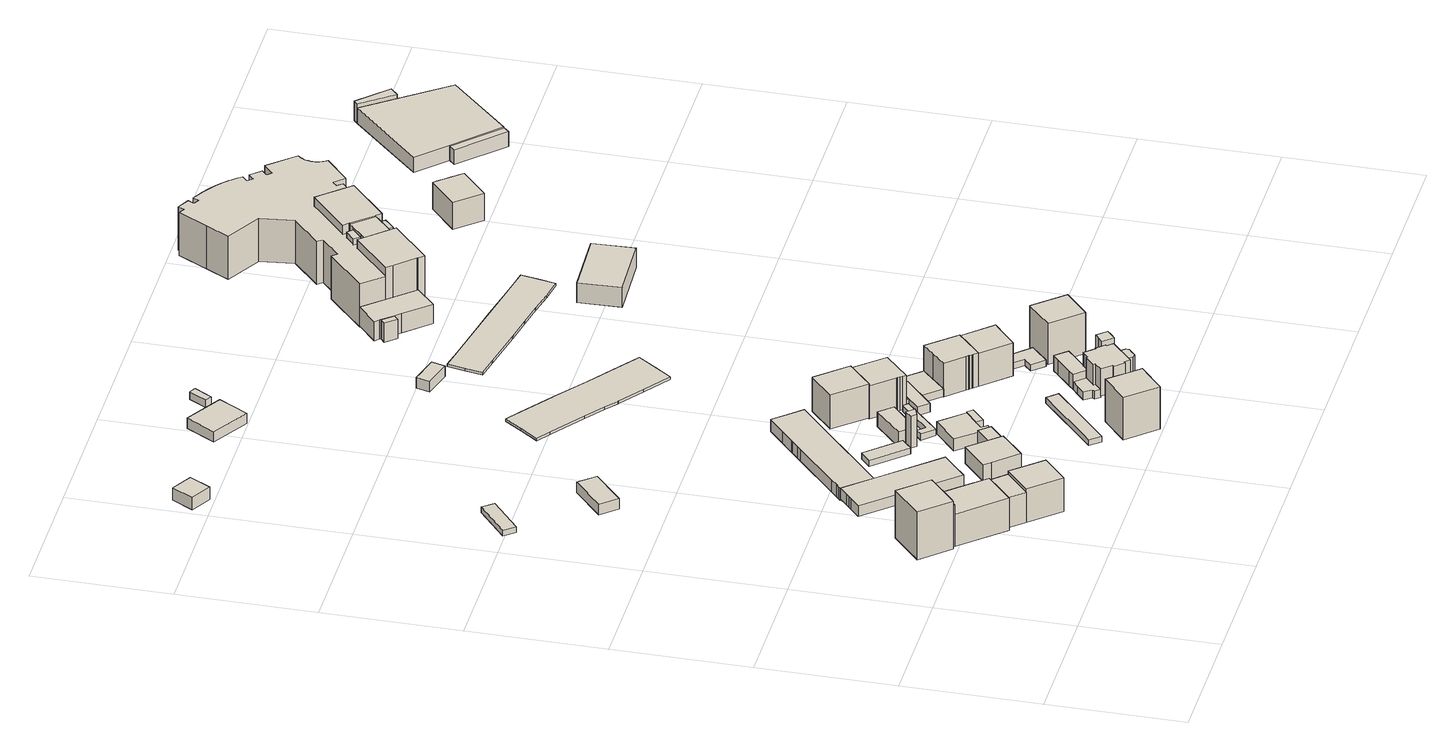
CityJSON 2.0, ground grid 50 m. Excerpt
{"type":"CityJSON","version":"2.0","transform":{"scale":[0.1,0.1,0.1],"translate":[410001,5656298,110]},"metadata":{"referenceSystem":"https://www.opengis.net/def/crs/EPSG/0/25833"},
"CityObjects":{
"building1":{"type":"Building","attributes":{"Gemeindeschluessel":14612000,"Geometrietyp2DReferenz":"3000","function":"31001_9998","roofType":"9999"},"children":["building1-1","building1-2"]},
"building1-1":{"type":"BuildingPart","attributes":{"Dachtyp_tdc":"tdcCutTentRoof","Dachneigung":35.27,"QualitaetDacherkennung":49,"Geometrietyp2DReferenz":"3000","measuredHeight":20.92,"roofType":"9999"},"parents":["building1"],"geometry":[{"type":"Solid","lod":"1","boundaries":[[[[0,1,2,3,4,5]],[[6,7,8,9,10,11]],[[5,7,6,0]],[[4,8,7,5]],[[3,9,8,4]],[[2,10,9,3]],[[1,11,10,2]],[[0,6,11,1]]]]}]},
"building1-2":{"type":"BuildingPart","attributes":{"Dachtyp_tdc":"tdcFreeFormRoof","Dachneigung":67.97,"QualitaetDacherkennung":24,"Geometrietyp2DReferenz":"3000","measuredHeight":17.23,"roofType":"5000"},"parents":["building1"],"geometry":[{"type":"Solid","lod":"1","boundaries":[[[[12,13,14,15,16,17]],[[18,19,20,11,10,9]],[[17,19,18,12]],[[16,20,19,17]],[[15,11,20,16]],[[14,10,11,15]],[[13,9,10,14]],[[12,18,9,13]]]]}]},
"building2":{"type":"Building","attributes":{"Gemeindeschluessel":14612000,"Geometrietyp2DReferenz":"3000","function":"31001_9998","roofType":"9999"},"children":["building2-1","building2-2"]},
"building2-1":{"type":"BuildingPart","attributes":{"Dachtyp_tdc":"tdcFreeFormRoof","Dachneigung":47.35,"QualitaetDacherkennung":6,"Geometrietyp2DReferenz":"3000","measuredHeight":14.04,"roofType":"5000"},"parents":["building2"],"geometry":[{"type":"Solid","lod":"1","boundaries":[[[[21,22,23,24]],[[25,26,27,28]],[[24,26,25,21]],[[23,27,26,24]],[[22,28,27,23]],[[21,25,28,22]]]]}]},
"building2-2":{"type":"BuildingPart","attributes":{"Dachtyp_tdc":"tdcFreeFormRoof","Dachneigung":28.76,"QualitaetDacherkennung":4,"Geometrietyp2DReferenz":"3000","measuredHeight":14.67,"roofType":"5000"},"parents":["building2"],"geometry":[{"type":"Solid","lod":"1","boundaries":[[[[29,30,31,32,33,34,35]],[[20,19,36,28,37,27,38]],[[35,19,20,29]],[[34,36,19,35]],[[33,28,36,34]],[[32,37,28,33]],[[31,27,37,32]],[[30,38,27,31]],[[29,20,38,30]]]]}]},
"building3":{"type":"Building","attributes":{"Dachtyp_tdc":"tdcGableRoof","Gemeindeschluessel":14612000,"Dachneigung":22.93,"QualitaetDacherkennung":73,"Geometrietyp2DReferenz":"3000","measuredHeight":14.71,"function":"31001_9998","roofType":"3100"},"geometry":[{"type":"Solid","lod":"1","boundaries":[[[[39,40,41,42]],[[25,43,44,26]],[[42,43,25,39]],[[41,44,43,42]],[[40,26,44,41]],[[39,25,26,40]]]]}]},
"building4":{"type":"Building","attributes":{"Dachtyp_tdc":"tdcPolyFlatRoof","Gemeindeschluessel":14612000,"Dachneigung":3,"QualitaetDacherkennung":77,"Geometrietyp2DReferenz":"3000","measuredHeight":2.38,"function":"31001_2000","roofType":"2100"},"geometry":[{"type":"Solid","lod":"1","boundaries":[[[[45,46,47,48]],[[49,50,51,52]],[[48,50,49,45]],[[47,51,50,48]],[[46,52,51,47]],[[45,49,52,46]]]]}]},
"building5":{"type":"Building","attributes":{"Gemeindeschluessel":14612000,"Dachneigung":76.96,"Dachorientierung":-41.77,"MittlereTraufHoehe":117.39,"QualitaetDacherkennung":95,"ObjektHoehe":4.84,"BodenHoehe":113.44,"Geometrietyp2DReferenz":"3000","AbsoluteHoehe":118.29,"Dachflaeche":524.79,"measuredHeight":4.84,"function":"31001_9998","roofType":"3100","storeysAboveGround":2},"geometry":[{"type":"Solid","lod":"1","boundaries":[[[[53,54,55,56,57,58,59,60,61]],[[62,63,64,65,66,67,68,69,70]],[[61,63,62,53]],[[60,64,63,61]],[[59,65,64,60]],[[58,66,65,59]],[[57,67,66,58]],[[56,68,67,57]],[[55,69,68,56]],[[54,70,69,55]],[[53,62,70,54]]]]}]},
"building6":{"type":"Building","attributes":{"Dachtyp_tdc":"tdcPolyFlatRoof","Gemeindeschluessel":14612000,"Dachneigung":4.67,"QualitaetDacherkennung":88,"Geometrietyp2DReferenz":"3000","measuredHeight":4.4,"function":"31001_2000","roofType":"2100"},"geometry":[{"type":"Solid","lod":"1","boundaries":[[[[71,72,73,74]],[[75,76,77,78]],[[74,76,75,71]],[[73,77,76,74]],[[72,78,77,73]],[[71,75,78,72]]]]}]},
"building7":{"type":"Building","attributes":{"Dachtyp_tdc":"tdcPolyFlatRoof","Gemeindeschluessel":14612000,"Dachneigung":0,"QualitaetDacherkennung":84,"Geometrietyp2DReferenz":"3000","measuredHeight":4.87,"function":"31001_2000","roofType":"1000"},"geometry":[{"type":"Solid","lod":"1","boundaries":[[[[79,80,81,82]],[[83,84,85,86]],[[82,84,83,79]],[[81,85,84,82]],[[80,86,85,81]],[[79,83,86,80]]]]}]},
"building8":{"type":"Building","attributes":{"Gemeindeschluessel":14612000,"Geometrietyp2DReferenz":"3000","function":"31001_9998","roofType":"9999"},"children":["building8-1","building8-2","building8-3"]},
"building8-1":{"type":"BuildingPart","attributes":{"Dachtyp_tdc":"tdcPolyFlatRoof","Dachneigung":0,"QualitaetDacherkennung":25,"Geometrietyp2DReferenz":"3000","measuredHeight":3,"roofType":"1000"},"parents":["building8"],"geometry":[{"type":"Solid","lod":"1","boundaries":[[[[87,88,89,90]],[[91,92,93,94]],[[90,92,91,87]],[[89,93,92,90]],[[88,94,93,89]],[[87,91,94,88]]]]}]},
"building8-2":{"type":"BuildingPart","attributes":{"Dachtyp_tdc":"tdcPolyFlatRoof","Dachneigung":5.99,"QualitaetDacherkennung":75,"Geometrietyp2DReferenz":"3000","measuredHeight":5.83,"roofType":"2100"},"parents":["building8"],"geometry":[{"type":"Solid","lod":"1","boundaries":[[[[95,96,97,98,99]],[[100,91,94,101,102]],[[99,91,100,95]],[[98,94,91,99]],[[97,101,94,98]],[[96,102,101,97]],[[95,100,102,96]]]]}]},
"building8-3":{"type":"BuildingPart","attributes":{"Dachtyp_tdc":"tdcPolyFlatRoof","Dachneigung":0,"QualitaetDacherkennung":82,"Geometrietyp2DReferenz":"3000","measuredHeight":6.6,"roofType":"1000"},"parents":["building8"],"geometry":[{"type":"Solid","lod":"1","boundaries":[[[[103,104,105,106,107,108,109]],[[110,111,93,92,112,113,114]],[[109,111,110,103]],[[108,93,111,109]],[[107,92,93,108]],[[106,112,92,107]],[[105,113,112,106]],[[104,114,113,105]],[[103,110,114,104]]]]}]},
"building9":{"type":"Building","attributes":{"Gemeindeschluessel":14612000,"Dachneigung":77.14,"Dachorientierung":-131.76,"MittlereTraufHoehe":117.03,"QualitaetDacherkennung":99,"ObjektHoehe":5.57,"BodenHoehe":112.71,"Geometrietyp2DReferenz":"3000","AbsoluteHoehe":118.29,"Dachflaeche":642.97,"measuredHeight":5.57,"function":"31001_9998","roofType":"3100","storeysAboveGround":2},"geometry":[{"type":"Solid","lod":"1","boundaries":[[[[57,115,116,117,118,119,120,121,122,123,124,125,58,126]],[[127,128,129,130,131,132,133,134,135,136,137,138,139,140]],[[126,128,127,57]],[[58,129,128,126]],[[125,130,129,58]],[[124,131,130,125]],[[123,132,131,124]],[[122,133,132,123]],[[121,134,133,122]],[[120,135,134,121]],[[119,136,135,120]],[[118,137,136,119]],[[117,138,137,118]],[[116,139,138,117]],[[115,140,139,116]],[[57,127,140,115]]]]}]},
"building10":{"type":"Building","attributes":{"Gemeindeschluessel":14612000,"Dachneigung":90,"Dachorientierung":0,"MittlereTraufHoehe":115.96,"QualitaetDacherkennung":100,"ObjektHoehe":2.44,"BodenHoehe":113.51,"Geometrietyp2DReferenz":"3000","AbsoluteHoehe":115.96,"Dachflaeche":83.87,"measuredHeight":2.44,"function":"31001_9998","roofType":"1000","storeysAboveGround":1},"geometry":[{"type":"Solid","lod":"1","boundaries":[[[[141,142,143,144]],[[145,146,147,148]],[[144,146,145,141]],[[143,147,146,144]],[[142,148,147,143]],[[141,145,148,142]]]]}]},
"building11":{"type":"Building","attributes":{"Gemeindeschluessel":14612000,"Dachneigung":73.17,"Dachorientierung":0,"MittlereTraufHoehe":126.01,"QualitaetDacherkennung":67,"ObjektHoehe":13.09,"BodenHoehe":113.45,"Geometrietyp2DReferenz":"3000","AbsoluteHoehe":126.53,"Dachflaeche":10.89,"measuredHeight":13.09,"function":"31001_9998","roofType":"2100","storeysAboveGround":4},"geometry":[{"type":"Solid","lod":"1","boundaries":[[[[149,150,151,152]],[[153,154,155,156]],[[152,154,153,149]],[[151,155,154,152]],[[150,156,155,151]],[[149,153,156,150]]]]}]},
"building12":{"type":"Building","attributes":{"Dachtyp_tdc":"tdcPolyFlatRoof","Gemeindeschluessel":14612000,"Dachneigung":8.13,"QualitaetDacherkennung":57,"Geometrietyp2DReferenz":"3000","measuredHeight":5.81,"function":"31001_9998","roofType":"2100"},"geometry":[{"type":"Solid","lod":"1","boundaries":[[[[157,158,159,160,161,162,163,164]],[[165,166,167,168,169,170,171,172]],[[164,166,165,157]],[[163,167,166,164]],[[162,168,167,163]],[[161,169,168,162]],[[160,170,169,161]],[[159,171,170,160]],[[158,172,171,159]],[[157,165,172,158]]]]}]},
"building13":{"type":"Building","attributes":{"Dachtyp_tdc":"tdcCutTentRoof","Gemeindeschluessel":14612000,"Dachneigung":33.32,"QualitaetDacherkennung":59,"Geometrietyp2DReferenz":"3000","measuredHeight":18.9,"function":"31001_9998","roofType":"9999"},"geometry":[{"type":"Solid","lod":"1","boundaries":[[[[173,174,175,176,177,178,179]],[[180,181,182,183,184,185,186]],[[179,181,180,173]],[[178,182,181,179]],[[177,183,182,178]],[[176,184,183,177]],[[175,185,184,176]],[[174,186,185,175]],[[173,180,186,174]]]]}]},
"building14":{"type":"Building","attributes":{"Dachtyp_tdc":"tdcPolyFlatRoof","Gemeindeschluessel":14612000,"Dachneigung":5.33,"QualitaetDacherkennung":72,"Geometrietyp2DReferenz":"3000","measuredHeight":6.17,"function":"31001_9998","roofType":"2100"},"geometry":[{"type":"Solid","lod":"1","boundaries":[[[[187,188,189,190]],[[191,192,193,194]],[[190,192,191,187]],[[189,193,192,190]],[[188,194,193,189]],[[187,191,194,188]]]]}]},
"building15":{"type":"Building","attributes":{"Dachtyp_tdc":"tdcGableRoof","Gemeindeschluessel":14612000,"Dachneigung":49.55,"QualitaetDacherkennung":3,"Geometrietyp2DReferenz":"3000","measuredHeight":8.61,"function":"31001_9998","roofType":"3100"},"geometry":[{"type":"Solid","lod":"1","boundaries":[[[[195,196,197,198]],[[199,200,201,202]],[[198,200,199,195]],[[197,201,200,198]],[[196,202,201,197]],[[195,199,202,196]]]]}]},
"building16":{"type":"Building","attributes":{"Gemeindeschluessel":14612000,"Dachneigung":90,"Dachorientierung":0,"MittlereTraufHoehe":115.74,"QualitaetDacherkennung":100,"ObjektHoehe":2.28,"BodenHoehe":113.46,"Geometrietyp2DReferenz":"3000","AbsoluteHoehe":115.74,"Dachflaeche":151,"measuredHeight":2.28,"function":"31001_9998","roofType":"1000","storeysAboveGround":1},"geometry":[{"type":"Solid","lod":"1","boundaries":[[[[203,204,205,206]],[[207,208,209,210]],[[206,208,207,203]],[[205,209,208,206]],[[204,210,209,205]],[[203,207,210,204]]]]}]},
"building17":{"type":"Building","attributes":{"Dachtyp_tdc":"tdcFreeFormRoof","Gemeindeschluessel":14612000,"Dachneigung":52.05,"QualitaetDacherkennung":26,"Geometrietyp2DReferenz":"3000","measuredHeight":3.38,"function":"31001_9998","roofType":"5000"},"geometry":[{"type":"Solid","lod":"1","boundaries":[[[[211,212,213,214,215,216,217]],[[218,219,220,221,222,223,224]],[[217,219,218,211]],[[216,220,219,217]],[[215,221,220,216]],[[214,222,221,215]],[[213,223,222,214]],[[212,224,223,213]],[[211,218,224,212]]]]}]},
"building18":{"type":"Building","attributes":{"Dachtyp_tdc":"tdcFreeFormRoof","Gemeindeschluessel":14612000,"Dachneigung":15.82,"QualitaetDacherkennung":19,"Geometrietyp2DReferenz":"3000","measuredHeight":14.46,"function":"31001_9998","roofType":"5000"},"geometry":[{"type":"Solid","lod":"1","boundaries":[[[[225,226,227,228,229]],[[230,231,232,233,234]],[[229,231,230,225]],[[228,232,231,229]],[[227,233,232,228]],[[226,234,233,227]],[[225,230,234,226]]]]}]},
"building19":{"type":"Building","attributes":{"Dachtyp_tdc":"tdcFreeFormRoof","Gemeindeschluessel":14612000,"Dachneigung":14.26,"QualitaetDacherkennung":87,"Geometrietyp2DReferenz":"3000","measuredHeight":4.85,"function":"31001_2000","roofType":"5000"},"geometry":[{"type":"Solid","lod":"1","boundaries":[[[[235,236,237,238,239]],[[240,241,242,243,244]],[[239,241,240,235]],[[238,242,241,239]],[[237,243,242,238]],[[236,244,243,237]],[[235,240,244,236]]]]}]},
"building20":{"type":"Building","attributes":{"Gemeindeschluessel":14612000,"Dachneigung":84.43,"Dachorientierung":0,"MittlereTraufHoehe":116.51,"QualitaetDacherkennung":99,"ObjektHoehe":3.74,"BodenHoehe":113,"Geometrietyp2DReferenz":"3000","AbsoluteHoehe":116.74,"Dachflaeche":73.06,"measuredHeight":3.74,"function":"31001_9998","roofType":"2100","storeysAboveGround":1},"geometry":[{"type":"Solid","lod":"1","boundaries":[[[[245,246,247,248]],[[249,250,251,252]],[[248,250,249,245]],[[247,251,250,248]],[[246,252,251,247]],[[245,249,252,246]]]]}]},
"building21":{"type":"Building","attributes":{"Dachtyp_tdc":"tdcFreeFormRoof","Gemeindeschluessel":14612000,"Dachneigung":34.73,"QualitaetDacherkennung":55,"Geometrietyp2DReferenz":"3000","measuredHeight":15.61,"function":"31001_9998","roofType":"5000"},"geometry":[{"type":"Solid","lod":"1","boundaries":[[[[253,254,255,256,257,258,259,260]],[[261,262,263,264,265,266,267,268]],[[260,262,261,253]],[[259,263,262,260]],[[258,264,263,259]],[[257,265,264,258]],[[256,266,265,257]],[[255,267,266,256]],[[254,268,267,255]],[[253,261,268,254]]]]}]},
"building22":{"type":"Building","attributes":{"Dachtyp_tdc":"tdcPolyFlatRoof","Gemeindeschluessel":14612000,"Dachneigung":3.85,"QualitaetDacherkennung":46,"Geometrietyp2DReferenz":"3000","measuredHeight":2.8,"function":"31001_9998","roofType":"2100"},"geometry":[{"type":"Solid","lod":"1","boundaries":[[[[269,270,271,272,273,274,275,276]],[[277,278,279,280,281,282,283,284]],[[276,278,277,269]],[[275,279,278,276]],[[274,280,279,275]],[[273,281,280,274]],[[272,282,281,273]],[[271,283,282,272]],[[270,284,283,271]],[[269,277,284,270]]]]}]},
"building23":{"type":"Building","attributes":{"BodenHoehe":114.6,"gemHoehe":0,"BauwerkHoehe":1,"Breite":16,"Erfassungsdatum_Objekt":"2021-12-02","Gemeindeschluessel":"14612000","Geometrietyp2DReferenz":"3000","measuredHeight":1,"function":"53001_1800"},"geometry":[{"type":"Solid","lod":"1","boundaries":[[[[285,286,287,288,289,290,291,292,293,294,295,296,297,298,299,300,301,302,303,304]],[[305,306,307,308,309,310,311,312,313,314,315,316,317,318,319,320,321,322,323,324]],[[304,306,305,285]],[[303,307,306,304]],[[302,308,307,303]],[[301,309,308,302]],[[300,310,309,301]],[[299,311,310,300]],[[298,312,311,299]],[[297,313,312,298]],[[296,314,313,297]],[[295,315,314,296]],[[294,316,315,295]],[[293,317,316,294]],[[292,318,317,293]],[[291,319,318,292]],[[290,320,319,291]],[[289,321,320,290]],[[288,322,321,289]],[[287,323,322,288]],[[286,324,323,287]],[[285,305,324,286]]]]}]},
"building24":{"type":"Building","attributes":{"Dachtyp_tdc":"tdcPolyFlatRoof","Gemeindeschluessel":14612000,"Dachneigung":5.67,"QualitaetDacherkennung":30,"Geometrietyp2DReferenz":"3000","measuredHeight":3.87,"function":"31001_9998","roofType":"2100"},"geometry":[{"type":"Solid","lod":"1","boundaries":[[[[325,326,327,328]],[[329,330,331,332]],[[328,330,329,325]],[[327,331,330,328]],[[326,332,331,327]],[[325,329,332,326]]]]}]},
"building25":{"type":"Building","attributes":{"Gemeindeschluessel":14612000,"Geometrietyp2DReferenz":"3000","function":"31001_9998","roofType":"9999"},"children":["building25-1","building25-2"]},
"building25-1":{"type":"BuildingPart","attributes":{"Dachtyp_tdc":"tdcFreeFormRoof","Dachneigung":29.24,"QualitaetDacherkennung":47,"Geometrietyp2DReferenz":"3000","measuredHeight":10.91,"roofType":"5000"},"parents":["building25"],"geometry":[{"type":"Solid","lod":"1","boundaries":[[[[333,334,335,334,336,337,338,339,340,341]],[[342,343,344,345,346,347,348,349,350,349]],[[341,343,342,333]],[[340,344,343,341]],[[339,345,344,340]],[[338,346,345,339]],[[337,347,346,338]],[[336,348,347,337]],[[348,336,334,349]],[[333,342,349,334]]]]}]},
"building25-2":{"type":"BuildingPart","attributes":{"Dachtyp_tdc":"tdcTentRoof","Dachneigung":29.69,"QualitaetDacherkennung":67,"Geometrietyp2DReferenz":"3000","measuredHeight":12.63,"roofType":"3500"},"parents":["building25"],"geometry":[{"type":"Solid","lod":"1","boundaries":[[[[351,352,353,354,355,356,357,358,359,360,361,362,363,364,365,366,367,368,369,370]],[[371,372,373,374,375,376,377,378,379,380,381,382,383,384,385,350,347,386,387,388]],[[370,372,371,351]],[[369,373,372,370]],[[368,374,373,369]],[[367,375,374,368]],[[366,376,375,367]],[[365,377,376,366]],[[364,378,377,365]],[[363,379,378,364]],[[362,380,379,363]],[[361,381,380,362]],[[360,382,381,361]],[[359,383,382,360]],[[358,384,383,359]],[[357,385,384,358]],[[356,350,385,357]],[[355,347,350,356]],[[354,386,347,355]],[[353,387,386,354]],[[352,388,387,353]],[[351,371,388,352]]]]}]},
"building26":{"type":"Building","attributes":{"Gemeindeschluessel":14612000,"Geometrietyp2DReferenz":"3000","function":"31001_9998","roofType":"9999"},"children":["building26-1","building26-2","building26-3"]},
"building26-1":{"type":"BuildingPart","attributes":{"Dachtyp_tdc":"tdcPolyFlatRoof","Dachneigung":0,"QualitaetDacherkennung":44,"Geometrietyp2DReferenz":"3000","measuredHeight":6.05,"roofType":"1000"},"parents":["building26"],"geometry":[{"type":"Solid","lod":"1","boundaries":[[[[389,390,391,392,393,394,395,396,397]],[[398,399,400,401,402,403,404,405,406]],[[397,399,398,389]],[[396,400,399,397]],[[395,401,400,396]],[[394,402,401,395]],[[393,403,402,394]],[[392,404,403,393]],[[391,405,404,392]],[[390,406,405,391]],[[389,398,406,390]]]]}]},
"building26-2":{"type":"BuildingPart","attributes":{"Dachtyp_tdc":"tdcPolyFlatRoof","Dachneigung":0,"QualitaetDacherkennung":0,"Geometrietyp2DReferenz":"3000","measuredHeight":3,"roofType":"9999"},"parents":["building26"],"geometry":[{"type":"Solid","lod":"1","boundaries":[[[[407,408,409,410]],[[399,398,411,412]],[[410,398,399,407]],[[409,411,398,410]],[[408,412,411,409]],[[407,399,412,408]]]]}]},
"building26-3":{"type":"BuildingPart","attributes":{"Dachtyp_tdc":"tdcPolyFlatRoof","Dachneigung":4.83,"QualitaetDacherkennung":68,"Geometrietyp2DReferenz":"3000","measuredHeight":3.43,"roofType":"2100"},"parents":["building26"],"geometry":[{"type":"Solid","lod":"1","boundaries":[[[[413,414,415,416,417,418,419,420,421]],[[402,422,423,424,425,426,427,428,403]],[[421,422,402,413]],[[420,423,422,421]],[[419,424,423,420]],[[418,425,424,419]],[[417,426,425,418]],[[416,427,426,417]],[[415,428,427,416]],[[414,403,428,415]],[[413,402,403,414]]]]}]},
"building27":{"type":"Building","attributes":{"Dachtyp_tdc":"tdcGableRoof","Gemeindeschluessel":14612000,"Dachneigung":32.84,"QualitaetDacherkennung":50,"Geometrietyp2DReferenz":"3000","measuredHeight":15.53,"function":"31001_9998","roofType":"3100"},"geometry":[{"type":"Solid","lod":"1","boundaries":[[[[429,430,431,432,433,434,435,436,437,438,439]],[[440,441,442,443,444,445,446,447,448,449,450]],[[439,441,440,429]],[[438,442,441,439]],[[437,443,442,438]],[[436,444,443,437]],[[435,445,444,436]],[[434,446,445,435]],[[433,447,446,434]],[[432,448,447,433]],[[431,449,448,432]],[[430,450,449,431]],[[429,440,450,430]]]]}]},
"building28":{"type":"Building","attributes":{"Dachtyp_tdc":"tdcPolyFlatRoof","Gemeindeschluessel":14612000,"Dachneigung":0,"QualitaetDacherkennung":74,"Geometrietyp2DReferenz":"3000","measuredHeight":3.01,"function":"31001_2000","roofType":"1000"},"geometry":[{"type":"Solid","lod":"1","boundaries":[[[[451,452,453,454]],[[455,456,457,458]],[[454,456,455,451]],[[453,457,456,454]],[[452,458,457,453]],[[451,455,458,452]]]]}]},
"building29":{"type":"Building","attributes":{"Dachtyp_tdc":"tdcGableRoof","Gemeindeschluessel":14612000,"Dachneigung":29.93,"QualitaetDacherkennung":51,"Geometrietyp2DReferenz":"3000","measuredHeight":15.37,"function":"31001_9998","roofType":"3100"},"geometry":[{"type":"Solid","lod":"1","boundaries":[[[[459,460,461,462,463,464,465]],[[466,447,467,468,469,470,449]],[[465,447,466,459]],[[464,467,447,465]],[[463,468,467,464]],[[462,469,468,463]],[[461,470,469,462]],[[460,449,470,461]],[[459,466,449,460]]]]}]},
"building30":{"type":"Building","attributes":{"Gemeindeschluessel":14612000,"Dachneigung":69.9,"Dachorientierung":-41.63,"MittlereTraufHoehe":124.65,"QualitaetDacherkennung":28,"ObjektHoehe":11.62,"BodenHoehe":113.52,"Geometrietyp2DReferenz":"3000","AbsoluteHoehe":125.14,"Dachflaeche":22.69,"measuredHeight":11.62,"function":"31001_9998","roofType":"3100","storeysAboveGround":4},"geometry":[{"type":"Solid","lod":"1","boundaries":[[[[471,472,473,474,475,476,477]],[[478,479,480,481,482,483,484]],[[477,479,478,471]],[[476,480,479,477]],[[475,481,480,476]],[[474,482,481,475]],[[473,483,482,474]],[[472,484,483,473]],[[471,478,484,472]]]]}]},
"building31":{"type":"Building","attributes":{"Gemeindeschluessel":14612000,"Dachneigung":90,"Dachorientierung":0,"MittlereTraufHoehe":116.89,"QualitaetDacherkennung":79,"ObjektHoehe":3.34,"BodenHoehe":113.55,"Geometrietyp2DReferenz":"3000","AbsoluteHoehe":116.89,"Dachflaeche":15.56,"measuredHeight":3.34,"function":"31001_9998","roofType":"1000","storeysAboveGround":1},"geometry":[{"type":"Solid","lod":"1","boundaries":[[[[485,486,487,488,489]],[[484,490,491,492,479]],[[489,490,484,485]],[[488,491,490,489]],[[487,492,491,488]],[[486,479,492,487]],[[485,484,479,486]]]]}]},
"building32":{"type":"Building","attributes":{"Dachtyp_tdc":"tdcPolyFlatRoof","Gemeindeschluessel":14612000,"Dachneigung":8.16,"QualitaetDacherkennung":75,"Geometrietyp2DReferenz":"3000","measuredHeight":4.62,"function":"31001_2000","roofType":"2100"},"geometry":[{"type":"Solid","lod":"1","boundaries":[[[[493,494,495,496,497]],[[498,499,500,501,502]],[[497,499,498,493]],[[496,500,499,497]],[[495,501,500,496]],[[494,502,501,495]],[[493,498,502,494]]]]}]},
"building33":{"type":"Building","attributes":{"Dachtyp_tdc":"tdcPolyFlatRoof","Gemeindeschluessel":14612000,"Dachneigung":0,"QualitaetDacherkennung":75,"Geometrietyp2DReferenz":"3000","measuredHeight":2.48,"function":"31001_9998","roofType":"1000"},"geometry":[{"type":"Solid","lod":"1","boundaries":[[[[503,504,505,506,507,508]],[[509,510,511,512,513,514]],[[508,510,509,503]],[[507,511,510,508]],[[506,512,511,507]],[[505,513,512,506]],[[504,514,513,505]],[[503,509,514,504]]]]}]},
"building34":{"type":"Building","attributes":{"Dachtyp_tdc":"tdcHipRoof","Gemeindeschluessel":14612000,"Dachneigung":32.44,"QualitaetDacherkennung":60,"Geometrietyp2DReferenz":"3000","measuredHeight":18.5,"function":"31001_9998","roofType":"3200"},"geometry":[{"type":"Solid","lod":"1","boundaries":[[[[515,516,517,518,519]],[[520,521,522,523,524]],[[519,521,520,515]],[[518,522,521,519]],[[517,523,522,518]],[[516,524,523,517]],[[515,520,524,516]]]]}]},
"building35":{"type":"Building","attributes":{"Erfassungsdatum_Objekt":"2021-12-02","BodenHoehe":114.7,"gemHoehe":0,"BauwerkHoehe":1,"Breite":13,"Gemeindeschluessel":"14612000","Geometrietyp2DReferenz":"3000","measuredHeight":1,"function":"53001_1800"},"geometry":[{"type":"Solid","lod":"1","boundaries":[[[[525,526,527,528,529,530,531,532,533,534,535,536,537,538,539,540]],[[541,542,543,544,545,546,547,548,549,550,551,552,553,554,555,556]],[[540,542,541,525]],[[539,543,542,540]],[[538,544,543,539]],[[537,545,544,538]],[[536,546,545,537]],[[535,547,546,536]],[[534,548,547,535]],[[533,549,548,534]],[[532,550,549,533]],[[531,551,550,532]],[[530,552,551,531]],[[529,553,552,530]],[[528,554,553,529]],[[527,555,554,528]],[[526,556,555,527]],[[525,541,556,526]]]]}]},
"building36":{"type":"Building","attributes":{"Gemeindeschluessel":14612000,"Geometrietyp2DReferenz":"3000","function":"31001_9998","roofType":"9999"},"children":["building36-1","building36-2"]},
"building36-1":{"type":"BuildingPart","attributes":{"Dachtyp_tdc":"tdcPolyFlatRoof","Dachneigung":0,"QualitaetDacherkennung":74,"Geometrietyp2DReferenz":"3000","measuredHeight":7.63,"roofType":"1000"},"parents":["building36"],"geometry":[{"type":"Solid","lod":"1","boundaries":[[[[557,558,559,560,561,562,563,564,565]],[[566,567,568,569,570,571,572,573,574]],[[565,567,566,557]],[[564,568,567,565]],[[563,569,568,564]],[[562,570,569,563]],[[561,571,570,562]],[[560,572,571,561]],[[559,573,572,560]],[[558,574,573,559]],[[557,566,574,558]]]]}]},
"building36-2":{"type":"BuildingPart","attributes":{"Dachtyp_tdc":"tdcPolyFlatRoof","Dachneigung":0,"QualitaetDacherkennung":37,"Geometrietyp2DReferenz":"3000","measuredHeight":7.65,"roofType":"1000"},"parents":["building36"],"geometry":[{"type":"Solid","lod":"1","boundaries":[[[[558,557,575,576]],[[574,577,578,566]],[[576,577,574,558]],[[575,578,577,576]],[[557,566,578,575]],[[558,574,566,557]]]]}]},
"building37":{"type":"Building","attributes":{"Dachtyp_tdc":"tdcPolyFlatRoof","Gemeindeschluessel":14612000,"Dachneigung":0,"QualitaetDacherkennung":94,"Geometrietyp2DReferenz":"3000","measuredHeight":7.84,"function":"31001_9998","roofType":"1000"},"geometry":[{"type":"Solid","lod":"1","boundaries":[[[[579,580,581,582]],[[583,584,585,586]],[[582,584,583,579]],[[581,585,584,582]],[[580,586,585,581]],[[579,583,586,580]]]]}]},
"building38":{"type":"Building","attributes":{"name":"Internationaler Bund Bildungszentrum Dresden","Gemeindeschluessel":14612000,"Geometrietyp2DReferenz":"3000","function":"31001_3021","roofType":"9999"},"children":["building38-1","building38-2","building38-3","building38-4","building38-5"]},
"building38-1":{"type":"BuildingPart","attributes":{"Dachtyp_tdc":"tdcCutGableRoof","Dachneigung":0.182,"QualitaetDacherkennung":55,"Geometrietyp2DReferenz":"3000","measuredHeight":21.82,"roofType":"9999"},"parents":["building38"],"geometry":[{"type":"Solid","lod":"1","boundaries":[[[[587,588,589,590,591,592,593,594,595,596,597,598]],[[599,600,601,602,603,604,605,606,607,608,609,610]],[[598,600,599,587]],[[597,601,600,598]],[[596,602,601,597]],[[595,603,602,596]],[[594,604,603,595]],[[593,605,604,594]],[[592,606,605,593]],[[591,607,606,592]],[[590,608,607,591]],[[589,609,608,590]],[[588,610,609,589]],[[587,599,610,588]]]]}]},
"building38-2":{"type":"BuildingPart","attributes":{"Dachtyp_tdc":"tdcCutGableRoof","Dachneigung":0.061,"QualitaetDacherkennung":69,"Geometrietyp2DReferenz":"3000","measuredHeight":21.79,"roofType":"9999"},"parents":["building38"],"geometry":[{"type":"Solid","lod":"1","boundaries":[[[[611,612,613,614,615,616,617,618,619,620,621,622]],[[623,624,625,571,626,627,570,628,629,630,631,632]],[[621,624,623,622]],[[620,625,624,621]],[[619,571,625,620]],[[618,626,571,619]],[[617,627,626,618]],[[616,570,627,617]],[[615,628,570,616]],[[614,629,628,615]],[[613,630,629,614]],[[612,631,630,613]],[[611,632,631,612]],[[622,623,632,611]]]]}]},
"building38-3":{"type":"BuildingPart","attributes":{"Dachtyp_tdc":"tdcGableRoof","Dachneigung":45.31,"QualitaetDacherkennung":47,"Geometrietyp2DReferenz":"3000","measuredHeight":20.37,"roofType":"3100"},"parents":["building38"],"geometry":[{"type":"Solid","lod":"1","boundaries":[[[[633,634,635,636]],[[637,638,639,640]],[[636,638,637,633]],[[635,639,638,636]],[[634,640,639,635]],[[633,637,640,634]]]]}]},
"building38-4":{"type":"BuildingPart","attributes":{"Dachtyp_tdc":"tdcGableRoof","Dachneigung":10.84,"QualitaetDacherkennung":72,"Geometrietyp2DReferenz":"3000","measuredHeight":20.5,"roofType":"3100"},"parents":["building38"],"geometry":[{"type":"Solid","lod":"1","boundaries":[[[[641,642,643,644,645,646,647,648,649,650]],[[651,605,652,602,640,639,623,653,630,654]],[[650,651,654,641]],[[649,605,651,650]],[[648,652,605,649]],[[647,602,652,648]],[[646,640,602,647]],[[645,639,640,646]],[[644,623,639,645]],[[643,653,623,644]],[[642,630,653,643]],[[641,654,630,642]]]]}]},
"building38-5":{"type":"BuildingPart","attributes":{"Dachtyp_tdc":"tdcGableRoof","Dachneigung":44.28,"QualitaetDacherkennung":69,"Geometrietyp2DReferenz":"3000","measuredHeight":20.33,"roofType":"3100"},"parents":["building38"],"geometry":[{"type":"Solid","lod":"1","boundaries":[[[[655,656,657,658]],[[659,660,651,654]],[[658,660,659,655]],[[657,651,660,658]],[[656,654,651,657]],[[655,659,654,656]]]]}]},
"building39":{"type":"Building","attributes":{"Dachtyp_tdc":"tdcFreeFormRoof","Gemeindeschluessel":14612000,"Dachneigung":11.2,"QualitaetDacherkennung":3,"Geometrietyp2DReferenz":"3000","measuredHeight":23.68,"function":"31001_9998","roofType":"5000"},"geometry":[{"type":"Solid","lod":"1","boundaries":[[[[661,662,663,664,665,666,667,668,669,670,671,672,673,674,675,676,677,678,679,680,681,682,683,684,685,686,687,688,689,690,691,692,693,694,695,696,697,698,699,700,701,702,703,704,705,706,707,708,709,710,711,712,713,714,715,716,717,718,719,720,721,722,723,724,725,726,727,728,729,730]],[[731,732,733,734,735,736,737,738,739,740,741,742,743,744,745,746,747,748,749,750,751,752,753,754,755,756,757,758,759,760,761,762,763,764,765,766,767,768,769,770,771,772,773,774,775,776,777,778,779,780,781,782,783,784,785,786,787,788,789,790,791,792,793,794,795,796,797,798,799,800]],[[730,732,731,661]],[[729,733,732,730]],[[728,734,733,729]],[[727,735,734,728]],[[726,736,735,727]],[[725,737,736,726]],[[724,738,737,725]],[[723,739,738,724]],[[722,740,739,723]],[[721,741,740,722]],[[720,742,741,721]],[[719,743,742,720]],[[718,744,743,719]],[[717,745,744,718]],[[716,746,745,717]],[[715,747,746,716]],[[714,748,747,715]],[[713,749,748,714]],[[712,750,749,713]],[[711,751,750,712]],[[710,752,751,711]],[[709,753,752,710]],[[708,754,753,709]],[[707,755,754,708]],[[706,756,755,707]],[[705,757,756,706]],[[704,758,757,705]],[[703,759,758,704]],[[702,760,759,703]],[[701,761,760,702]],[[700,762,761,701]],[[699,763,762,700]],[[698,764,763,699]],[[697,765,764,698]],[[696,766,765,697]],[[695,767,766,696]],[[694,768,767,695]],[[693,769,768,694]],[[692,770,769,693]],[[691,771,770,692]],[[690,772,771,691]],[[689,773,772,690]],[[688,774,773,689]],[[687,775,774,688]],[[686,776,775,687]],[[685,777,776,686]],[[684,778,777,685]],[[683,779,778,684]],[[682,780,779,683]],[[681,781,780,682]],[[680,782,781,681]],[[679,783,782,680]],[[678,784,783,679]],[[677,785,784,678]],[[676,786,785,677]],[[675,787,786,676]],[[674,788,787,675]],[[673,789,788,674]],[[672,790,789,673]],[[671,791,790,672]],[[670,792,791,671]],[[669,793,792,670]],[[668,794,793,669]],[[667,795,794,668]],[[666,796,795,667]],[[665,797,796,666]],[[664,798,797,665]],[[663,799,798,664]],[[662,800,799,663]],[[661,731,800,662]]]]}]},
"building40":{"type":"Building","attributes":{"Dachtyp_tdc":"tdcFreeFormRoof","Gemeindeschluessel":14612000,"Dachneigung":32.89,"QualitaetDacherkennung":88,"Geometrietyp2DReferenz":"3000","measuredHeight":12.71,"function":"31001_2000","roofType":"5000"},"geometry":[{"type":"Solid","lod":"1","boundaries":[[[[801,802,803,804,805,806,807,808,809]],[[810,811,812,813,814,815,816,817,818]],[[809,811,810,801]],[[808,812,811,809]],[[807,813,812,808]],[[806,814,813,807]],[[805,815,814,806]],[[804,816,815,805]],[[803,817,816,804]],[[802,818,817,803]],[[801,810,818,802]]]]}]},
"building41":{"type":"Building","attributes":{"Gemeindeschluessel":14612000,"Geometrietyp2DReferenz":"3000","function":"31001_2000","roofType":"9999"},"children":["building41-1","building41-2","building41-3"]},
"building41-1":{"type":"BuildingPart","attributes":{"Dachtyp_tdc":"tdcGableRoof","Dachneigung":10.59,"QualitaetDacherkennung":16,"Geometrietyp2DReferenz":"3000","measuredHeight":8.6,"roofType":"3100"},"parents":["building41"],"geometry":[{"type":"Solid","lod":"1","boundaries":[[[[819,820,821,822,823,824]],[[825,826,827,828,829,830]],[[824,826,825,819]],[[823,827,826,824]],[[822,828,827,823]],[[821,829,828,822]],[[820,830,829,821]],[[819,825,830,820]]]]}]},
"building41-2":{"type":"BuildingPart","attributes":{"Dachtyp_tdc":"tdcPolyFlatRoof","Dachneigung":6.58,"QualitaetDacherkennung":49,"Geometrietyp2DReferenz":"3000","measuredHeight":8.03,"roofType":"2100"},"parents":["building41"],"geometry":[{"type":"Solid","lod":"1","boundaries":[[[[831,832,833,834]],[[835,829,828,836]],[[834,829,835,831]],[[833,828,829,834]],[[832,836,828,833]],[[831,835,836,832]]]]}]},
"building41-3":{"type":"BuildingPart","attributes":{"Dachtyp_tdc":"tdcPolyFlatRoof","Dachneigung":0,"QualitaetDacherkennung":65,"Geometrietyp2DReferenz":"3000","measuredHeight":5.98,"roofType":"1000"},"parents":["building41"],"geometry":[{"type":"Solid","lod":"1","boundaries":[[[[837,838,839,840]],[[825,841,842,826]],[[840,841,825,837]],[[839,842,841,840]],[[838,826,842,839]],[[837,825,826,838]]]]}]}
},
"vertices":[
[337,508,225],[347,516,225],[451,610,225],[452,610,225],[359,713,225],[245,610,225],[337,508,35],[245,610,35],[359,713,35],[452,610,35],[451,610,35],[347,516,35],
[458,603,199],[452,610,199],[451,610,199],[347,516,199],[355,507,199],[460,601,199],[458,603,35],[460,601,35],[355,507,35],
[649,392,156],[599,446,156],[505,362,156],[554,307,156],[649,392,35],[554,307,35],[505,362,35],[599,446,35],
[355,507,163],[494,352,163],[505,362,163],[547,399,163],[599,446,163],[549,502,163],[460,601,163],[549,502,35],[547,399,35],[494,352,35],
[649,392,169],[554,307,169],[650,200,169],[744,284,169],[744,284,35],[650,200,35],
[204,2106,52],[77,2002,52],[109,1962,52],[236,2066,52],[204,2106,30],[236,2066,30],[109,1962,30],[77,2002,30],
[462,866,76],[731,565,76],[778,608,76],[826,650,76],[643,855,76],[557,950,76],[523,920,76],[510,908,76],[499,899,76],[462,866,34],[499,899,34],[510,908,34],[523,920,34],[557,950,34],[643,855,34],[826,650,34],[778,608,34],[731,565,34],
[337,1661,67],[456,1765,67],[405,1824,67],[285,1719,67],[337,1661,26],[285,1719,26],[405,1824,26],[456,1765,26],
[5,3055,74],[82,3013,74],[126,3091,74],[49,3134,74],[5,3055,25],[49,3134,25],[126,3091,25],[82,3013,25],
[972,492,64],[942,525,64],[932,517,64],[962,483,64],[972,492,34],[962,483,34],[932,517,34],[942,525,34],
[1025,539,90],[991,578,90],[938,531,90],[942,525,90],[972,492,90],[1025,539,34],[938,531,34],[991,578,34],
[867,591,100],[772,507,100],[794,483,100],[869,399,100],[962,483,100],[932,517,100],[889,566,100],[867,591,34],[889,566,34],[869,399,34],[794,483,34],[772,507,34],
[1006,1179,76],[963,1227,76],[921,1275,76],[858,1219,76],[810,1177,76],[805,1172,76],[778,1148,76],[763,1134,76],[601,990,76],[576,967,76],[564,957,76],[600,902,76],[643,855,27],[600,902,27],[557,950,27],[564,957,27],[576,967,27],[601,990,27],[763,1134,27],[778,1148,27],[805,1172,27],[810,1177,27],[858,1219,27],[921,1275,27],[963,1227,27],[1006,1179,27],
[812,936,60],[773,901,60],[880,783,60],[919,819,60],[812,936,35],[919,819,35],[880,783,35],[773,901,35],
[918,792,160],[934,774,160],[968,788,160],[943,815,160],[918,792,34],[943,815,34],[968,788,34],[934,774,34],
[991,578,83],[1025,539,83],[1041,554,83],[1024,574,83],[1047,595,83],[1101,642,83],[1024,727,83],[931,646,83],[991,578,35],[931,646,35],[1024,727,35],[1101,642,35],[1047,595,35],[1024,574,35],[1041,554,35],[1025,539,35],
[1287,124,204],[1278,135,204],[1264,151,204],[1227,193,204],[1130,108,204],[1223,3,204],[1320,87,204],[1287,124,35],[1320,87,35],[1223,3,35],[1130,108,35],[1227,193,35],[1264,151,35],[1278,135,35],
[1032,933,87],[925,835,87],[968,788,87],[1075,886,87],[1032,933,28],[1075,886,28],[968,788,28],[925,835,28],
[1101,642,87],[1047,595,87],[1065,575,87],[1118,623,87],[1101,642,36],[1118,623,36],[1065,575,36],[1047,595,36],
[1293,414,57],[1068,212,57],[1101,175,57],[1327,377,57],[1293,414,35],[1327,377,35],[1101,175,35],[1068,212,35],
[982,772,53],[1022,729,53],[1041,747,53],[1157,856,53],[1142,872,53],[1025,765,53],[1002,790,53],[982,772,28],[1002,790,28],[1025,765,28],[1142,872,28],[1157,856,28],[1041,747,28],[1022,729,28],
[977,1083,167],[1074,972,167],[1168,1058,167],[1071,1166,167],[1070,1167,167],[977,1083,31],[1070,1167,31],[1071,1166,31],[1168,1058,31],[1074,972,31],
[425,3080,71],[563,2999,71],[594,3052,71],[625,3106,71],[488,3187,71],[425,3080,30],[488,3187,30],[625,3106,30],[594,3052,30],[563,2999,30],
[1240,920,65],[1126,816,65],[1157,781,65],[1272,885,65],[1240,920,30],[1272,885,30],[1157,781,30],[1126,816,30],
[1074,972,159],[1141,893,159],[1145,890,159],[1150,883,159],[1157,875,159],[1166,865,159],[1261,953,159],[1168,1058,159],[1074,972,26],[1168,1058,26],[1261,953,26],[1166,865,26],[1157,875,26],[1150,883,26],[1145,890,26],[1141,893,26],
[1417,106,63],[1446,73,63],[1463,88,63],[1436,118,63],[1440,121,63],[1419,144,63],[1387,115,63],[1405,95,63],[1417,106,37],[1405,95,37],[1387,115,37],[1419,144,37],[1440,121,37],[1436,118,37],[1463,88,37],[1446,73,37],
[657,2020,56],[706,1985,56],[828,1895,56],[898,1843,56],[944,1807,56],[945,1807,56],[946,1806,56],[1035,1741,56],[1132,1671,56],[1179,1736,56],[1226,1800,56],[1129,1871,56],[1041,1935,56],[995,1970,56],[994,1971,56],[924,2024,56],[923,2024,56],[800,2114,56],[751,2150,56],[704,2085,56],[657,2020,46],[704,2085,46],[751,2150,46],[800,2114,46],[923,2024,46],[924,2024,46],[994,1971,46],[995,1970,46],[1041,1935,46],[1129,1871,46],[1226,1800,46],[1179,1736,46],[1132,1671,46],[1035,1741,46],[946,1806,46],[945,1807,46],[944,1807,46],[898,1843,46],[828,1895,46],[706,1985,46],
[1261,953,61],[1166,865,61],[1261,759,61],[1354,849,61],[1261,953,30],[1354,849,30],[1261,759,30],[1166,865,30],
[1533,195,133],[1515,215,133],[1533,231,133],[1495,197,133],[1474,178,133],[1491,158,133],[1505,157,133],[1519,170,133],[1533,182,133],[1533,195,37],[1533,182,37],[1519,170,37],[1505,157,37],[1491,158,37],[1474,178,37],[1495,197,37],[1515,215,37],[1533,231,37],
[1403,205,144],[1433,172,144],[1437,176,144],[1453,159,144],[1474,178,144],[1533,231,144],[1541,238,144],[1522,258,144],[1526,262,144],[1499,291,144],[1496,288,144],[1467,320,144],[1463,324,144],[1459,320,144],[1440,303,144],[1436,308,144],[1399,274,144],[1404,269,144],[1376,244,144],[1407,209,144],[1403,205,37],[1407,209,37],[1376,244,37],[1404,269,37],[1399,274,37],[1436,308,37],[1440,303,37],[1459,320,37],[1463,324,37],[1467,320,37],[1496,288,37],[1499,291,37],[1526,262,37],[1522,258,37],[1541,238,37],[1453,159,37],[1437,176,37],[1433,172,37],
[1539,392,92],[1501,435,92],[1479,415,92],[1421,362,92],[1402,345,92],[1436,308,92],[1440,303,92],[1459,320,92],[1463,324,92],[1539,392,31],[1463,324,31],[1459,320,31],[1440,303,31],[1436,308,31],[1402,345,31],[1421,362,31],[1479,415,31],[1501,435,31],
[1463,324,61],[1467,320,61],[1543,388,61],[1539,392,61],[1543,388,31],[1467,320,31],
[1436,308,63],[1402,345,63],[1377,323,63],[1346,296,63],[1367,271,63],[1361,260,63],[1376,244,63],[1404,269,63],[1399,274,63],[1399,274,31],[1404,269,31],[1376,244,31],[1361,260,31],[1367,271,31],[1346,296,31],[1377,323,31],
[1335,679,163],[1338,675,163],[1352,660,163],[1400,705,163],[1445,747,163],[1354,849,163],[1309,805,163],[1261,759,163],[1320,694,163],[1327,688,163],[1329,685,163],[1335,679,29],[1329,685,29],[1327,688,29],[1320,694,29],[1261,759,29],[1309,805,29],[1354,849,29],[1445,747,29],[1400,705,29],[1352,660,29],[1338,675,29],
[631,3156,58],[654,3142,58],[693,3208,58],[669,3221,58],[631,3156,28],[669,3221,28],[693,3208,28],[654,3142,28],
[1397,702,160],[1352,660,160],[1443,562,160],[1489,601,160],[1538,644,160],[1537,646,160],[1445,747,160],[1397,702,29],[1537,646,29],[1538,644,29],[1489,601,29],[1443,562,29],
[1589,258,147],[1591,260,147],[1606,273,147],[1574,308,147],[1558,293,147],[1541,278,147],[1572,243,147],[1589,258,35],[1572,243,35],[1541,278,35],[1558,293,35],[1574,308,35],[1606,273,35],[1591,260,35],
[1591,260,69],[1572,243,69],[1575,231,69],[1602,201,69],[1625,221,69],[1625,221,35],[1602,201,35],[1575,231,35],
[888,2444,77],[993,2416,77],[1006,2465,77],[920,2488,77],[901,2494,77],[888,2444,35],[901,2494,35],[920,2488,35],[1006,2465,35],[993,2416,35],
[1475,577,55],[1512,537,55],[1484,510,55],[1524,467,55],[1589,528,55],[1511,611,55],[1475,577,30],[1511,611,30],[1589,528,30],[1524,467,30],[1484,510,30],[1512,537,30],
[1625,547,197],[1532,462,197],[1627,355,197],[1721,439,197],[1626,546,197],[1625,547,33],[1626,546,33],[1721,439,33],[1627,355,33],[1532,462,33],
[1012,2290,57],[1090,2275,57],[1255,2244,57],[1354,2226,57],[1444,2209,57],[1530,2192,57],[1609,2178,57],[1621,2242,57],[1633,2305,57],[1554,2320,57],[1468,2336,57],[1378,2353,57],[1279,2372,57],[1114,2403,57],[1036,2418,57],[1024,2354,57],[1012,2290,47],[1024,2354,47],[1036,2418,47],[1114,2403,47],[1279,2372,47],[1378,2353,47],[1468,2336,47],[1554,2320,47],[1633,2305,47],[1621,2242,47],[1609,2178,47],[1530,2192,47],[1444,2209,47],[1354,2226,47],[1255,2244,47],[1090,2275,47],
[1185,2682,103],[1218,2644,103],[1237,2623,103],[1317,2533,103],[1395,2602,103],[1312,2695,103],[1245,2770,103],[1167,2701,103],[1181,2686,103],[1185,2682,27],[1181,2686,27],[1167,2701,27],[1245,2770,27],[1312,2695,27],[1395,2602,27],[1317,2533,27],[1237,2623,27],[1218,2644,27],
[1166,2666,103],[1200,2628,103],[1200,2628,27],[1166,2666,27],
[1587,1944,88],[1838,1955,88],[1832,2110,88],[1581,2099,88],[1587,1944,10],[1581,2099,10],[1832,2110,10],[1838,1955,10],
[1768,2935,230],[1766,2937,230],[1703,3008,230],[1683,3029,230],[1535,2896,230],[1553,2877,230],[1552,2877,230],[1554,2875,230],[1617,2804,230],[1619,2802,230],[1635,2784,230],[1784,2917,230],[1768,2935,27],[1784,2917,27],[1635,2784,27],[1619,2802,27],[1617,2804,27],[1554,2875,27],[1552,2877,27],[1553,2877,27],[1535,2896,27],[1683,3029,27],[1703,3008,27],[1766,2937,27],
[1542,2738,230],[1479,2807,230],[1478,2809,230],[1477,2809,230],[1460,2828,230],[1312,2695,230],[1331,2674,230],[1393,2605,230],[1395,2602,230],[1412,2584,230],[1561,2717,230],[1544,2735,230],[1544,2735,27],[1561,2717,27],[1412,2584,27],[1393,2605,27],[1331,2674,27],[1460,2828,27],[1477,2809,27],[1478,2809,27],[1479,2807,27],[1542,2738,27],
[1617,2767,218],[1601,2786,218],[1563,2751,218],[1579,2733,218],[1617,2767,27],[1579,2733,27],[1563,2751,27],[1601,2786,27],
[1497,2826,227],[1478,2809,227],[1509,2774,227],[1544,2735,227],[1563,2751,227],[1601,2786,227],[1619,2802,227],[1584,2841,227],[1552,2877,227],[1533,2859,227],[1533,2859,27],[1584,2841,27],[1509,2774,27],[1497,2826,27],
[1479,2846,218],[1497,2826,218],[1533,2859,218],[1516,2878,218],[1479,2846,27],[1516,2878,27],
[1573,3473,195],[1561,3450,195],[1539,3462,195],[1479,3353,195],[1431,3266,195],[1563,3193,195],[1580,3070,195],[1469,2970,195],[1485,2952,195],[1410,2884,195],[1393,2903,195],[1245,2770,195],[1312,2695,195],[1460,2828,195],[1477,2809,195],[1497,2826,195],[1479,2846,195],[1516,2878,195],[1533,2859,195],[1553,2877,195],[1535,2896,195],[1683,3029,195],[1768,2935,195],[1786,2951,195],[1803,2933,195],[1840,2967,195],[1823,2986,195],[1841,3002,195],[1875,2965,195],[1969,3049,195],[1965,3054,195],[1962,3060,195],[1959,3065,195],[1956,3072,195],[1954,3076,195],[1952,3082,195],[1951,3087,195],[1951,3092,195],[1951,3097,195],[1951,3102,195],[1952,3108,195],[1953,3114,195],[1954,3120,195],[1956,3126,195],[1958,3130,195],[1959,3133,195],[1963,3139,195],[1966,3144,195],[1971,3149,195],[1975,3154,195],[1890,3248,195],[1851,3213,195],[1835,3230,195],[1856,3249,195],[1822,3287,195],[1800,3268,195],[1784,3286,195],[1805,3305,195],[1791,3323,195],[1790,3324,195],[1774,3341,195],[1773,3343,195],[1752,3363,195],[1730,3381,195],[1707,3397,195],[1682,3413,195],[1639,3437,195],[1627,3415,195],[1606,3427,195],[1618,3449,195],[1573,3473,24],[1618,3449,24],[1606,3427,24],[1627,3415,24],[1639,3437,24],[1682,3413,24],[1707,3397,24],[1730,3381,24],[1752,3363,24],[1773,3343,24],[1774,3341,24],[1790,3324,24],[1791,3323,24],[1805,3305,24],[1784,3286,24],[1800,3268,24],[1822,3287,24],[1856,3249,24],[1835,3230,24],[1851,3213,24],[1890,3248,24],[1975,3154,24],[1971,3149,24],[1966,3144,24],[1963,3139,24],[1959,3133,24],[1958,3130,24],[1956,3126,24],[1954,3120,24],[1953,3114,24],[1952,3108,24],[1951,3102,24],[1951,3097,24],[1951,3092,24],[1951,3087,24],[1952,3082,24],[1954,3076,24],[1956,3072,24],[1959,3065,24],[1962,3060,24],[1965,3054,24],[1969,3049,24],[1875,2965,24],[1841,3002,24],[1823,2986,24],[1840,2967,24],[1803,2933,24],[1786,2951,24],[1768,2935,24],[1683,3029,24],[1535,2896,24],[1553,2877,24],[1533,2859,24],[1516,2878,24],[1479,2846,24],[1497,2826,24],[1477,2809,24],[1460,2828,24],[1312,2695,24],[1245,2770,24],[1393,2903,24],[1410,2884,24],[1485,2952,24],[1469,2970,24],[1580,3070,24],[1563,3193,24],[1431,3266,24],[1479,3353,24],[1539,3462,24],[1561,3450,24],
[2025,2695,127],[2021,2700,127],[1914,2606,127],[1993,2515,127],[2100,2610,127],[2067,2648,127],[2051,2666,127],[2041,2678,127],[2031,2689,127],[2025,2695,20],[2031,2689,20],[2041,2678,20],[2051,2666,20],[2067,2648,20],[2100,2610,20],[1993,2515,20],[1914,2606,20],[2021,2700,20],
[2483,2563,79],[2702,2782,79],[2574,2953,79],[2486,3070,79],[2231,2815,79],[2331,2714,79],[2483,2563,18],[2331,2714,18],[2231,2815,18],[2486,3070,18],[2574,2953,18],[2702,2782,18],
[2603,2980,96],[2500,3083,96],[2486,3070,96],[2574,2953,96],[2603,2980,18],[2500,3083,18],
[2483,2563,77],[2331,2714,77],[2311,2694,77],[2462,2542,77],[2462,2542,18],[2311,2694,18]
]}
